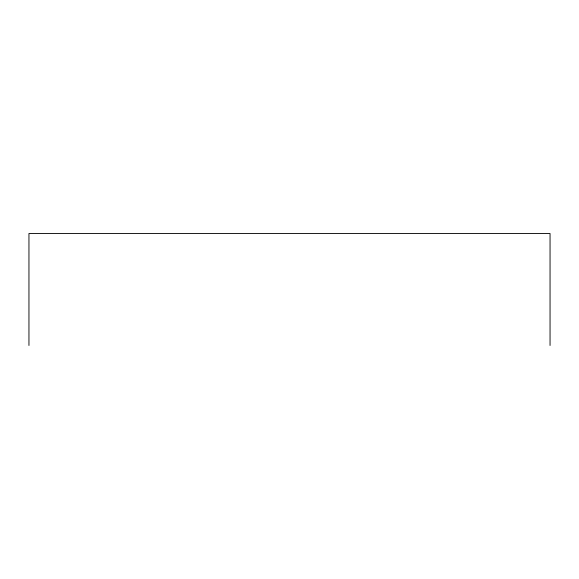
<?xml version="1.0" encoding="UTF-8"?>
<svg xmlns="http://www.w3.org/2000/svg" width="579" height="579" viewBox="0 0 579 579"><rect width="100%" height="100%" fill="white"/><g stroke="black" fill="none" stroke-linecap="round" stroke-linejoin="round"><path stroke-width="0.87" d="M550.05 345.482L550.05 233.518L28.95 233.518L28.95 345.482"/></g></svg>
